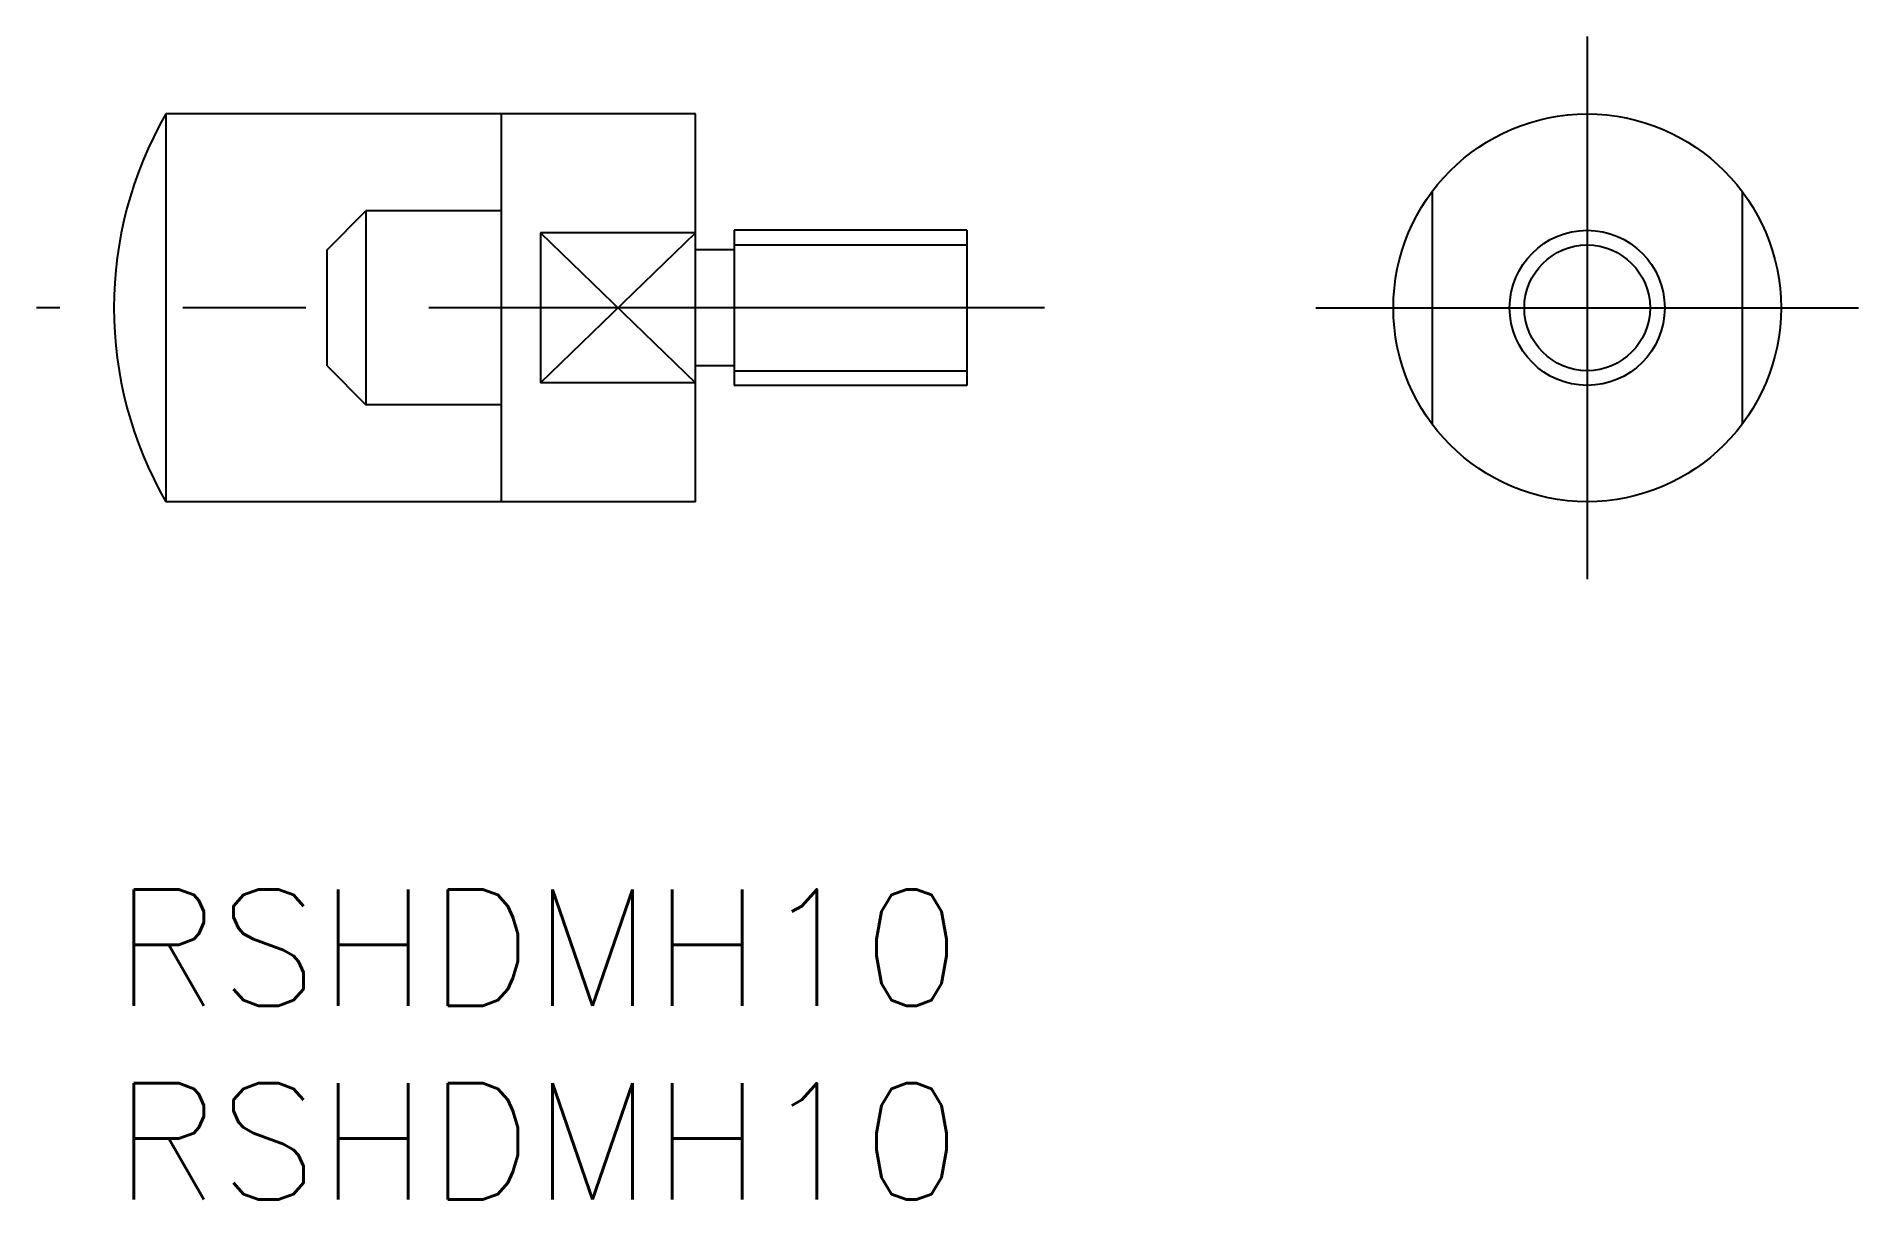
# Model space of a CAD drawing. Extents: x -2 to 45, y -8 to 22.
import ezdxf

# ---------------------------------------------------------------- set-up
doc = ezdxf.new("R2010")
doc.units = 0
doc.header["$LTSCALE"] = 0.5
doc.linetypes.add('CENTER', pattern=[50.8, 31.75, -6.35, 6.35, -6.35])
doc.linetypes.add('DASHED', pattern=[19.05, 12.7, -6.35])
for name, color, linetype in [('MSM_CENTER', 1, 'CENTER'), ('MSM_CONTINUOUS', 7, 'CONTINUOUS'), ('MSM_DASHED', 4, 'DASHED'), ('MSM_NARROW', 5, 'CONTINUOUS'), ('MSM_PART_NUMBER', 7, 'CONTINUOUS')]:
    doc.layers.add(name, color=color, linetype=linetype)
doc.styles.get("Standard").update_dxf_attribs({"font": 'txt.shx', "height": 3, "bigfont": 'bigfont.shx'})

# ---------------------------------------------------------------- blocks, each defined once
blk = doc.blocks.new('*U3')
at = {"layer": 'MSM_PART_NUMBER'}
blk.add_text('RSHDMH10', height=3, dxfattribs=at).set_placement((0, -3))
blk = doc.blocks.new('*U4')
at = {"layer": 'MSM_PART_NUMBER'}
blk.add_text('RSHDMH10', height=3, dxfattribs=at).set_placement((0, -8))

msp = doc.modelspace()

# ---------------------------------------------------------------- linework, layer by layer
at = {"layer": 'MSM_CENTER'}
for p, q in [((38, 22), (38, 8)), ((24, 15), (-2, 15)), ((31, 15), (45, 15))]:
    msp.add_line(p, q, dxfattribs=at)
at = {"layer": 'MSM_CONTINUOUS'}
for p, q in [((15, 20), (1.339746, 20)), ((1.339746, 20), (1.339746, 10)), ((10, 10), (10, 20)), ((15, 10), (15, 20)), ((34, 18), (34, 12)), ((42, 18), (42, 12)), ((11, 16.936492), (11, 13.063508)), ((15, 16.936492), (11, 16.936492)), ((22, 17), (16, 17)), ((16, 17), (16, 13)), ((22, 17), (22, 13)), ((16, 16.5), (15, 16.5)), ((16, 13.5), (15, 13.5)), ((15, 13.063508), (11, 13.063508)), ((22, 13), (16, 13)), ((15, 10), (1.339746, 10))]:
    msp.add_line(p, q, dxfattribs=at)
for radius in [5, 2]:
    msp.add_circle((38, 15), radius, dxfattribs=at)
msp.add_arc((10, 15), 10, 150, 210, dxfattribs=at)
at = {"layer": 'MSM_DASHED'}
for p, q in [((5.5, 16.5), (6.5, 17.5)), ((10, 17.5), (6.5, 17.5)), ((6.5, 17.5), (6.5, 12.5)), ((5.5, 13.5), (5.5, 16.5)), ((5.5, 13.5), (6.5, 12.5)), ((10, 12.5), (6.5, 12.5))]:
    msp.add_line(p, q, dxfattribs=at)
at = {"layer": 'MSM_NARROW'}
for p, q in [((11, 13.063508), (15, 16.936492)), ((11, 16.936492), (15, 13.063508)), ((16, 16.621), (22, 16.621)), ((16, 13.379), (22, 13.379))]:
    msp.add_line(p, q, dxfattribs=at)
msp.add_circle((38, 15), 1.621, dxfattribs=at)

# ---------------------------------------------------------------- block references
at = {"layer": 'MSM_CONTINUOUS'}
for name in ['*U3', '*U4']:
    msp.add_blockref(name, (0, 0), dxfattribs=at)

doc.saveas('drawing.dxf')
